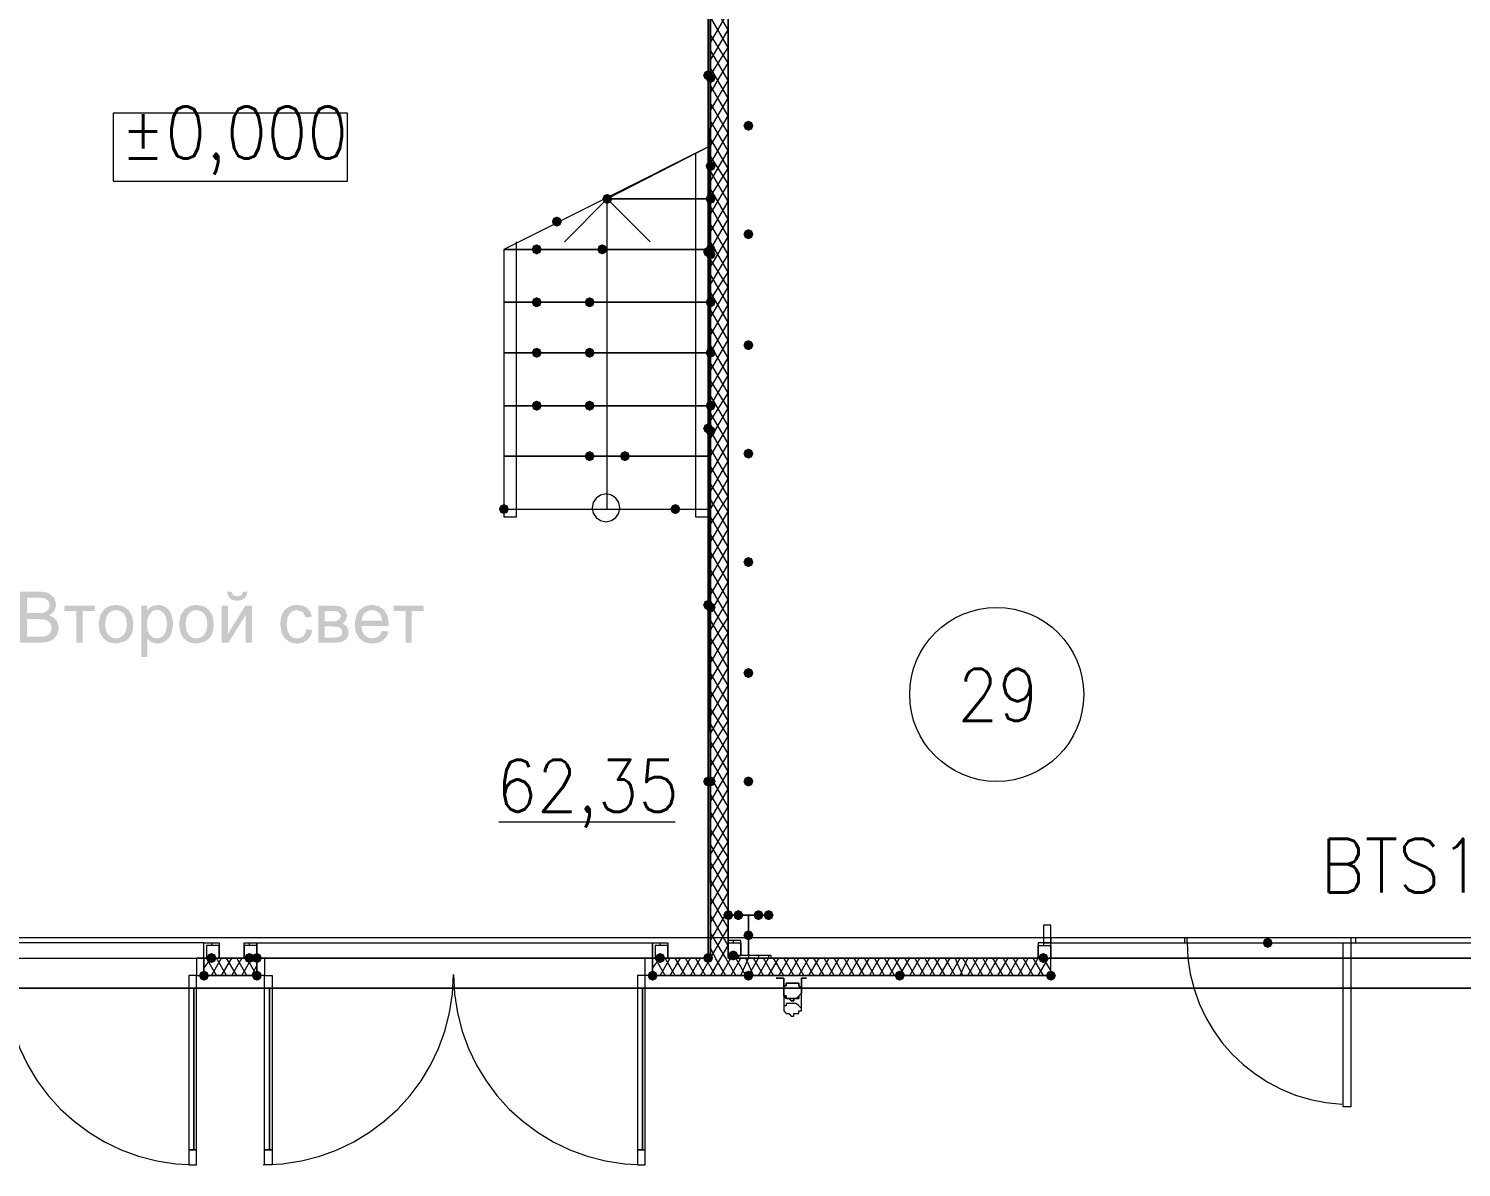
# Model space of a CAD drawing. Header units: millimetres. Extents: x 0 to 420, y 0 to 297.
# Drawn here: x 240.43 to 264.49, y 102.02 to 121.14 of the extents above; entities that cross this region are included whole.
import ezdxf

# ---------------------------------------------------------------- set-up
doc = ezdxf.new("R2010")
doc.units = ezdxf.units.MM
doc.styles.get("Standard").update_dxf_attribs({"font": 'STANDARD'})

msp = doc.modelspace()

# ---------------------------------------------------------------- hatches: boundary and pattern name
h = msp.add_hatch(color=7)
h.paths.add_polyline_path([(251.883333, 123.274667), (251.841, 123.274667), (251.883333, 105.537)], flags=0)
h.paths.add_polyline_path([(251.841, 123.274667), (251.883333, 105.537), (251.841, 105.537)], flags=0)
for color, points in [(254, [(251.925667, 120.353667), (251.900796, 120.293871), (251.841, 120.269), (251.781204, 120.293871), (251.756333, 120.353667), (251.781204, 120.413462), (251.841, 120.438333), (251.900796, 120.413463)]), (254, [(251.968, 120.311333), (251.943129, 120.251537), (251.883333, 120.226667), (251.823537, 120.251537), (251.798667, 120.311333), (251.823537, 120.371129), (251.883333, 120.396), (251.943129, 120.371129)]), (7, [(252.603, 119.507), (252.578129, 119.447204), (252.518333, 119.422333), (252.458537, 119.447204), (252.433667, 119.507), (252.458537, 119.566796), (252.518333, 119.591667), (252.578129, 119.566796)]), (254, [(251.968, 118.829667), (251.943129, 118.769871), (251.883333, 118.745), (251.823537, 118.769871), (251.798667, 118.829667), (251.823537, 118.889462), (251.883333, 118.914333), (251.943129, 118.889463)]), (254, [(250.232333, 118.279333), (250.207462, 118.219537), (250.147667, 118.194667), (250.087871, 118.219537), (250.063, 118.279333), (250.087871, 118.339129), (250.147667, 118.364), (250.207462, 118.339129)]), (254, [(250.232333, 118.279333), (250.207462, 118.219537), (250.147667, 118.194667), (250.087871, 118.219537), (250.063, 118.279333), (250.087871, 118.339129), (250.147667, 118.364), (250.207462, 118.339129)]), (254, [(251.968, 118.279333), (251.943129, 118.219537), (251.883333, 118.194667), (251.823537, 118.219537), (251.798667, 118.279333), (251.823537, 118.339129), (251.883333, 118.364), (251.943129, 118.339129)]), (254, [(249.385667, 117.898333), (249.360796, 117.838538), (249.301, 117.813667), (249.241204, 117.838538), (249.216333, 117.898333), (249.241204, 117.958129), (249.301, 117.983), (249.360796, 117.958129)]), (7, [(252.603, 117.686667), (252.578129, 117.626871), (252.518333, 117.602), (252.458537, 117.626871), (252.433667, 117.686667), (252.458537, 117.746462), (252.518333, 117.771333), (252.578129, 117.746463)]), (254, [(249.047, 117.432667), (249.022129, 117.372871), (248.962333, 117.348), (248.902537, 117.372871), (248.877667, 117.432667), (248.902537, 117.492462), (248.962333, 117.517333), (249.022129, 117.492463)]), (254, [(250.147667, 117.432667), (250.122796, 117.372871), (250.063, 117.348), (250.003204, 117.372871), (249.978333, 117.432667), (250.003204, 117.492462), (250.063, 117.517333), (250.122796, 117.492463)]), (254, [(251.925667, 117.390333), (251.900796, 117.330537), (251.841, 117.305667), (251.781204, 117.330537), (251.756333, 117.390333), (251.781204, 117.450129), (251.841, 117.475), (251.900796, 117.450129)]), (254, [(251.968, 117.432667), (251.943129, 117.372871), (251.883333, 117.348), (251.823537, 117.372871), (251.798667, 117.432667), (251.823537, 117.492462), (251.883333, 117.517333), (251.943129, 117.492463)]), (254, [(251.968, 117.348), (251.943129, 117.288204), (251.883333, 117.263333), (251.823537, 117.288204), (251.798667, 117.348), (251.823537, 117.407796), (251.883333, 117.432667), (251.943129, 117.407796)]), (254, [(249.047, 116.543667), (249.022129, 116.483871), (248.962333, 116.459), (248.902537, 116.483871), (248.877667, 116.543667), (248.902537, 116.603462), (248.962333, 116.628333), (249.022129, 116.603463)]), (254, [(249.936, 116.543667), (249.911129, 116.483871), (249.851333, 116.459), (249.791538, 116.483871), (249.766667, 116.543667), (249.791537, 116.603462), (249.851333, 116.628333), (249.911129, 116.603463)]), (254, [(251.968, 116.543667), (251.943129, 116.483871), (251.883333, 116.459), (251.823537, 116.483871), (251.798667, 116.543667), (251.823537, 116.603462), (251.883333, 116.628333), (251.943129, 116.603463)]), (254, [(251.968, 116.543667), (251.943129, 116.483871), (251.883333, 116.459), (251.823537, 116.483871), (251.798667, 116.543667), (251.823537, 116.603462), (251.883333, 116.628333), (251.943129, 116.603463)]), (254, [(249.047, 115.697), (249.022129, 115.637204), (248.962333, 115.612333), (248.902537, 115.637204), (248.877667, 115.697), (248.902537, 115.756796), (248.962333, 115.781667), (249.022129, 115.756796)]), (254, [(249.936, 115.697), (249.911129, 115.637204), (249.851333, 115.612333), (249.791538, 115.637204), (249.766667, 115.697), (249.791537, 115.756796), (249.851333, 115.781667), (249.911129, 115.756796)]), (254, [(251.968, 115.697), (251.943129, 115.637204), (251.883333, 115.612333), (251.823537, 115.637204), (251.798667, 115.697), (251.823537, 115.756796), (251.883333, 115.781667), (251.943129, 115.756796)]), (7, [(252.603, 115.824), (252.578129, 115.764204), (252.518333, 115.739333), (252.458537, 115.764204), (252.433667, 115.824), (252.458537, 115.883796), (252.518333, 115.908667), (252.578129, 115.883796)]), (254, [(249.047, 114.808), (249.022129, 114.748204), (248.962333, 114.723333), (248.902537, 114.748204), (248.877667, 114.808), (248.902537, 114.867796), (248.962333, 114.892667), (249.022129, 114.867796)]), (254, [(249.936, 114.808), (249.911129, 114.748204), (249.851333, 114.723333), (249.791538, 114.748204), (249.766667, 114.808), (249.791537, 114.867796), (249.851333, 114.892667), (249.911129, 114.867796)]), (254, [(251.968, 114.808), (251.943129, 114.748204), (251.883333, 114.723333), (251.823537, 114.748204), (251.798667, 114.808), (251.823537, 114.867796), (251.883333, 114.892667), (251.943129, 114.867796)]), (254, [(251.925667, 114.427), (251.900796, 114.367204), (251.841, 114.342333), (251.781204, 114.367204), (251.756333, 114.427), (251.781204, 114.486796), (251.841, 114.511667), (251.900796, 114.486796)]), (254, [(251.968, 114.384667), (251.943129, 114.324871), (251.883333, 114.3), (251.823537, 114.324871), (251.798667, 114.384667), (251.823537, 114.444462), (251.883333, 114.469333), (251.943129, 114.444463)]), (7, [(252.603, 114.003667), (252.578129, 113.943871), (252.518333, 113.919), (252.458537, 113.943871), (252.433667, 114.003667), (252.458537, 114.063462), (252.518333, 114.088333), (252.578129, 114.063463)]), (254, [(249.936, 113.961333), (249.911129, 113.901537), (249.851333, 113.876667), (249.791538, 113.901537), (249.766667, 113.961333), (249.791537, 114.021129), (249.851333, 114.046), (249.911129, 114.021129)]), (254, [(250.528667, 113.961333), (250.503796, 113.901537), (250.444, 113.876667), (250.384204, 113.901537), (250.359333, 113.961333), (250.384204, 114.021129), (250.444, 114.046), (250.503796, 114.021129)]), (254, [(248.496667, 113.072333), (248.471796, 113.012538), (248.412, 112.987667), (248.352204, 113.012538), (248.327333, 113.072333), (248.352204, 113.132129), (248.412, 113.157), (248.471796, 113.132129)]), (254, [(248.496667, 113.072333), (248.471796, 113.012538), (248.412, 112.987667), (248.352204, 113.012538), (248.327333, 113.072333), (248.352204, 113.132129), (248.412, 113.157), (248.471796, 113.132129)]), (254, [(251.375333, 113.072333), (251.350462, 113.012538), (251.290667, 112.987667), (251.230871, 113.012538), (251.206, 113.072333), (251.230871, 113.132129), (251.290667, 113.157), (251.350462, 113.132129)]), (7, [(252.603, 112.183333), (252.578129, 112.123538), (252.518333, 112.098667), (252.458537, 112.123538), (252.433667, 112.183333), (252.458537, 112.243129), (252.518333, 112.268), (252.578129, 112.243129)]), (7, [(241.031652, 111.450437), (241.537117, 111.450437), (241.537117, 111.363345), (241.337026, 111.363345), (241.337026, 110.828666), (241.232295, 110.828666), (241.232295, 111.363345), (241.031652, 111.363345)]), (7, [(245.094118, 111.056318), (245.197746, 111.043089), (245.167223, 110.947246), (245.110654, 110.874968), (245.032519, 110.829355), (244.938675, 110.814335), (244.823747, 110.835074), (244.733623, 110.897568), (244.675332, 110.999267), (244.655902, 111.137347), (244.66417, 111.231742), (244.688975, 111.313736), (244.731074, 111.379537), (244.790949, 111.426735), (244.861987, 111.45526), (244.939226, 111.464769), (245.031279, 111.451953), (245.105142, 111.413506), (245.158059, 111.351494), (245.187824, 111.267985), (245.085298, 111.252), (245.032933, 111.346257), (244.943636, 111.378228), (244.87122, 111.363827), (244.8141, 111.320901), (244.776893, 111.246832), (244.764491, 111.140103), (244.77648, 111.031789), (244.812447, 110.958202), (244.867568, 110.915552), (244.937573, 110.901427), (244.994555, 110.910935), (245.041201, 110.93946), (245.075101, 110.987554)]), (7, [(246.55898, 111.450437), (247.064445, 111.450437), (247.064445, 111.363345), (246.864354, 111.363345), (246.864354, 110.828666), (246.759623, 110.828666), (246.759623, 111.363345), (246.55898, 111.363345)]), (254, [(251.925667, 111.463667), (251.900796, 111.403871), (251.841, 111.379), (251.781204, 111.403871), (251.756333, 111.463667), (251.781204, 111.523462), (251.841, 111.548333), (251.900796, 111.523463)]), (254, [(251.968, 111.421333), (251.943129, 111.361538), (251.883333, 111.336667), (251.823537, 111.361538), (251.798667, 111.421333), (251.823537, 111.481129), (251.883333, 111.506), (251.943129, 111.481129)]), (7, [(252.603, 110.320667), (252.578129, 110.260871), (252.518333, 110.236), (252.458537, 110.260871), (252.433667, 110.320667), (252.458537, 110.380462), (252.518333, 110.405333), (252.578129, 110.380463)]), (254, [(251.925667, 108.500333), (251.900796, 108.440538), (251.841, 108.415667), (251.781204, 108.440538), (251.756333, 108.500333), (251.781204, 108.560129), (251.841, 108.585), (251.900796, 108.560129)]), (254, [(251.968, 108.500333), (251.943129, 108.440538), (251.883333, 108.415667), (251.823537, 108.440538), (251.798667, 108.500333), (251.823537, 108.560129), (251.883333, 108.585), (251.943129, 108.560129)]), (7, [(252.603, 108.500333), (252.578129, 108.440538), (252.518333, 108.415667), (252.458537, 108.440538), (252.433667, 108.500333), (252.458537, 108.560129), (252.518333, 108.585), (252.578129, 108.560129)]), (7, [(252.264333, 106.256667), (252.239463, 106.196871), (252.179667, 106.172), (252.119871, 106.196871), (252.095, 106.256667), (252.119871, 106.316462), (252.179667, 106.341333), (252.239462, 106.316463)]), (7, [(252.433667, 106.256667), (252.408796, 106.196871), (252.349, 106.172), (252.289204, 106.196871), (252.264333, 106.256667), (252.289204, 106.316462), (252.349, 106.341333), (252.408796, 106.316463)]), (7, [(252.772333, 106.256667), (252.747462, 106.196871), (252.687667, 106.172), (252.627871, 106.196871), (252.603, 106.256667), (252.627871, 106.316462), (252.687667, 106.341333), (252.747462, 106.316463)]), (7, [(252.941667, 106.256667), (252.916796, 106.196871), (252.857, 106.172), (252.797204, 106.196871), (252.772333, 106.256667), (252.797204, 106.316462), (252.857, 106.341333), (252.916796, 106.316463)]), (7, [(252.603, 105.918), (252.578129, 105.858204), (252.518333, 105.833333), (252.458537, 105.858204), (252.433667, 105.918), (252.458537, 105.977796), (252.518333, 106.002667), (252.578129, 105.977796)]), (7, [(261.323667, 105.791), (261.298796, 105.731204), (261.239, 105.706333), (261.179204, 105.731204), (261.154333, 105.791), (261.179204, 105.850796), (261.239, 105.875667), (261.298796, 105.850796)]), (7, [(261.323667, 105.791), (261.298796, 105.731204), (261.239, 105.706333), (261.179204, 105.731204), (261.154333, 105.791), (261.179204, 105.850796), (261.239, 105.875667), (261.298796, 105.850796)]), (7, [(252.349, 105.579333), (252.324129, 105.519537), (252.264333, 105.494667), (252.204538, 105.519537), (252.179667, 105.579333), (252.204537, 105.639129), (252.264333, 105.664), (252.324129, 105.639129)]), (7, [(243.586, 105.537), (243.561129, 105.477204), (243.501333, 105.452333), (243.441538, 105.477204), (243.416667, 105.537), (243.441537, 105.596796), (243.501333, 105.621667), (243.561129, 105.596796)]), (7, [(244.221, 105.537), (244.196129, 105.477204), (244.136333, 105.452333), (244.076538, 105.477204), (244.051667, 105.537), (244.076537, 105.596796), (244.136333, 105.621667), (244.196129, 105.596796)]), (7, [(244.348, 105.537), (244.323129, 105.477204), (244.263333, 105.452333), (244.203537, 105.477204), (244.178667, 105.537), (244.203537, 105.596796), (244.263333, 105.621667), (244.323129, 105.596796)]), (7, [(251.121333, 105.537), (251.096462, 105.477204), (251.036667, 105.452333), (250.976871, 105.477204), (250.952, 105.537), (250.976871, 105.596796), (251.036667, 105.621667), (251.096462, 105.596796)]), (254, [(251.925667, 105.537), (251.900796, 105.477204), (251.841, 105.452333), (251.781204, 105.477204), (251.756333, 105.537), (251.781204, 105.596796), (251.841, 105.621667), (251.900796, 105.596796)]), (7, [(257.556, 105.537), (257.531129, 105.477204), (257.471333, 105.452333), (257.411538, 105.477204), (257.386667, 105.537), (257.411537, 105.596796), (257.471333, 105.621667), (257.531129, 105.596796)]), (254, [(243.459, 105.240667), (243.434129, 105.180871), (243.374333, 105.156), (243.314538, 105.180871), (243.289667, 105.240667), (243.314537, 105.300462), (243.374333, 105.325333), (243.434129, 105.300463)]), (254, [(244.348, 105.240667), (244.323129, 105.180871), (244.263333, 105.156), (244.203537, 105.180871), (244.178667, 105.240667), (244.203537, 105.300462), (244.263333, 105.325333), (244.323129, 105.300463)]), (254, [(244.348, 105.240667), (244.323129, 105.180871), (244.263333, 105.156), (244.203537, 105.180871), (244.178667, 105.240667), (244.203537, 105.300462), (244.263333, 105.325333), (244.323129, 105.300463)]), (254, [(250.994333, 105.240667), (250.969462, 105.180871), (250.909667, 105.156), (250.849871, 105.180871), (250.825, 105.240667), (250.849871, 105.300462), (250.909667, 105.325333), (250.969462, 105.300463)]), (254, [(252.603, 105.240667), (252.578129, 105.180871), (252.518333, 105.156), (252.458537, 105.180871), (252.433667, 105.240667), (252.458537, 105.300462), (252.518333, 105.325333), (252.578129, 105.300463)]), (254, [(252.603, 105.240667), (252.578129, 105.180871), (252.518333, 105.156), (252.458537, 105.180871), (252.433667, 105.240667), (252.458537, 105.300462), (252.518333, 105.325333), (252.578129, 105.300463)]), (254, [(252.603, 105.240667), (252.578129, 105.180871), (252.518333, 105.156), (252.458537, 105.180871), (252.433667, 105.240667), (252.458537, 105.300462), (252.518333, 105.325333), (252.578129, 105.300463)]), (254, [(252.603, 105.240667), (252.578129, 105.180871), (252.518333, 105.156), (252.458537, 105.180871), (252.433667, 105.240667), (252.458537, 105.300462), (252.518333, 105.325333), (252.578129, 105.300463)]), (254, [(255.143, 105.240667), (255.118129, 105.180871), (255.058333, 105.156), (254.998538, 105.180871), (254.973667, 105.240667), (254.998537, 105.300462), (255.058333, 105.325333), (255.118129, 105.300463)]), (254, [(255.143, 105.240667), (255.118129, 105.180871), (255.058333, 105.156), (254.998538, 105.180871), (254.973667, 105.240667), (254.998537, 105.300462), (255.058333, 105.325333), (255.118129, 105.300463)]), (254, [(257.683, 105.240667), (257.658129, 105.180871), (257.598333, 105.156), (257.538537, 105.180871), (257.513667, 105.240667), (257.538537, 105.300462), (257.598333, 105.325333), (257.658129, 105.300463)])]:
    msp.add_hatch(color=color).paths.add_polyline_path(points, flags=0)
h = msp.add_hatch(color=7)
h.paths.add_polyline_path([(240.286977, 110.828666), (240.286977, 111.68746), (240.609438, 111.68746), (240.69777, 111.680845), (240.767086, 111.661001), (240.860241, 111.581075), (240.893865, 111.467525), (240.8641, 111.363896), (240.7737, 111.285624), (240.842671, 111.254342), (240.893865, 111.207351), (240.925147, 111.147544), (240.935758, 111.077816), (240.909851, 110.965368), (240.847012, 110.885441), (240.752754, 110.842998), (240.614399, 110.828666)], flags=0)
h.paths.add_polyline_path([(240.401079, 111.326414), (240.586287, 111.326414), (240.651124, 111.328894), (240.694877, 111.336335), (240.75992, 111.37933), (240.781969, 111.454296), (240.761574, 111.529261), (240.703145, 111.573909), (240.651468, 111.582867), (240.572507, 111.586036), (240.401079, 111.586036)], flags=0)
h.paths.add_polyline_path([(240.401079, 110.93009), (240.614399, 110.93009), (240.692121, 110.933948), (240.757164, 110.957651), (240.80071, 111.005055), (240.817798, 111.077816), (240.792993, 111.161049), (240.724642, 111.210658), (240.671381, 111.221338), (240.599516, 111.22499), (240.401079, 111.22499)], flags=0)
h = msp.add_hatch(color=7)
h.paths.add_polyline_path([(243.671087, 111.450437), (243.77692, 111.450437), (243.77692, 110.976392), (244.069064, 111.450437), (244.182615, 111.450437), (244.182615, 110.828666), (244.077332, 110.828666), (244.077332, 111.299955), (243.785188, 110.828666), (243.671087, 110.828666)], flags=0)
h.paths.add_polyline_path([(244.034338, 111.686357), (244.106547, 111.686357), (244.088426, 111.621383), (244.052528, 111.573358), (244.000438, 111.543868), (243.933465, 111.534222), (243.86601, 111.543868), (243.813852, 111.573358), (243.778023, 111.620969), (243.760384, 111.686357), (243.832593, 111.686357), (243.864563, 111.626275), (243.930158, 111.606982), (244.001816, 111.625724)], flags=0)
h = msp.add_hatch(color=7)
h.paths.add_polyline_path([(241.605669, 111.139552), (241.629715, 111.290033), (241.702131, 111.395867), (241.790601, 111.447474), (241.897261, 111.464769), (242.013775, 111.443685), (242.106723, 111.380433), (242.16777, 111.280318), (242.188303, 111.148371), (242.179277, 111.040815), (242.152474, 110.959304), (242.10817, 110.898188), (242.047743, 110.852368), (241.897261, 110.814335), (241.779095, 110.835143), (241.686146, 110.898119), (241.62565, 111.000232)], flags=0)
h.paths.add_polyline_path([(241.714258, 111.139552), (241.727143, 111.03489), (241.766072, 110.960407), (241.824846, 110.916034), (241.897261, 110.901427), (241.969195, 110.916309), (242.027899, 110.960958), (242.067105, 111.036474), (242.080265, 111.14341), (242.067105, 111.244627), (242.027899, 111.318145), (241.968782, 111.362794), (241.897261, 111.377677), (241.824846, 111.362794), (241.766072, 111.318145), (241.727143, 111.243731)], flags=0)
h = msp.add_hatch(color=7)
h.paths.add_polyline_path([(242.320232, 110.590541), (242.320232, 111.450437), (242.416695, 111.450437), (242.416695, 111.36996), (242.492763, 111.441066), (242.596942, 111.464769), (242.671494, 111.454433), (242.736951, 111.423428), (242.790419, 111.373818), (242.829004, 111.307672), (242.860423, 111.144513), (242.826248, 110.972533), (242.784011, 110.904734), (242.726478, 110.855125), (242.659505, 110.824601), (242.589225, 110.814335), (242.494967, 110.836383), (242.426065, 110.893158), (242.426065, 110.590541)], flags=0)
h.paths.add_polyline_path([(242.416144, 111.136244), (242.428201, 111.031582), (242.464651, 110.958753), (242.517981, 110.91562), (242.582059, 110.901427), (242.647378, 110.916034), (242.702776, 110.960407), (242.740258, 111.036199), (242.752936, 111.145064), (242.740603, 111.248486), (242.703878, 111.322555), (242.649997, 111.367204), (242.58702, 111.382086), (242.523355, 111.366377), (242.467958, 111.319248), (242.429028, 111.242009)], flags=0)
h = msp.add_hatch(color=7)
h.paths.add_polyline_path([(242.956523, 111.139552), (242.98057, 111.290033), (243.052986, 111.395867), (243.141456, 111.447474), (243.248116, 111.464769), (243.364629, 111.443685), (243.457578, 111.380433), (243.518625, 111.280318), (243.539158, 111.148371), (243.530132, 111.040815), (243.503329, 110.959304), (243.459025, 110.898188), (243.398598, 110.852368), (243.248116, 110.814335), (243.129949, 110.835143), (243.037001, 110.898119), (242.976505, 111.000232)], flags=0)
h.paths.add_polyline_path([(243.065113, 111.139552), (243.077997, 111.03489), (243.116927, 110.960407), (243.1757, 110.916034), (243.248116, 110.901427), (243.32005, 110.916309), (243.378754, 110.960958), (243.417959, 111.036474), (243.43112, 111.14341), (243.417959, 111.244627), (243.378754, 111.318145), (243.319636, 111.362794), (243.248116, 111.377677), (243.1757, 111.362794), (243.116927, 111.318145), (243.077997, 111.243731)], flags=0)
h = msp.add_hatch(color=7)
h.paths.add_polyline_path([(245.296373, 111.450437), (245.538908, 111.450437), (245.616974, 111.446716), (245.672302, 111.435554), (245.747267, 111.380984), (245.778687, 111.285624), (245.759945, 111.207902), (245.704824, 111.152781), (245.777584, 111.097659), (245.806799, 111.00285), (245.787713, 110.925405), (245.743409, 110.87111), (245.672715, 110.839139), (245.576391, 110.828666), (245.296373, 110.828666)], flags=0)
h.paths.add_polyline_path([(245.401655, 111.18861), (245.514103, 111.18861), (245.570672, 111.190332), (245.606156, 111.195776), (245.651356, 111.224439), (245.671751, 111.275702), (245.662794, 111.317112), (245.636473, 111.344053), (245.589344, 111.358453), (245.517411, 111.363345), (245.401655, 111.363345)], flags=0)
h.paths.add_polyline_path([(245.401655, 110.915207), (245.540562, 110.915207), (245.615802, 110.920306), (245.662931, 110.936153), (245.688425, 110.964334), (245.698209, 111.007811), (245.678917, 111.062933), (245.628756, 111.095454), (245.528986, 111.102069), (245.401655, 111.102069)], flags=0)
h = msp.add_hatch(color=7)
h.paths.add_polyline_path([(246.366418, 111.028757), (246.475558, 111.015528), (246.438351, 110.930641), (246.379647, 110.867251), (246.300341, 110.827564), (246.201604, 110.814335), (246.079303, 110.835143), (245.985528, 110.898119), (245.925514, 110.999405), (245.905602, 111.134591), (245.925583, 111.273497), (245.986079, 111.377677), (246.079097, 111.442927), (246.196092, 111.464769), (246.308953, 111.443409), (246.399491, 111.379882), (246.459022, 111.277424), (246.478866, 111.140654), (246.478314, 111.112542), (246.014191, 111.112542), (246.031554, 111.022005), (246.072069, 110.955446), (246.130704, 110.914794), (246.202155, 110.901427), (246.301374, 110.931743), (246.337823, 110.970949)], flags=0)
h.paths.add_polyline_path([(246.020254, 111.199634), (246.36752, 111.199634), (246.353877, 111.267847), (246.327833, 111.317043), (246.269542, 111.362932), (246.197195, 111.378228), (246.130222, 111.365894), (246.074825, 111.32917), (246.036377, 111.272463)], flags=0)
h = msp.add_hatch(color=7)
h.paths.add_polyline_path([(243.374333, 105.240667), (244.263333, 105.240667)], flags=0)
h.paths.add_polyline_path([(244.263333, 105.240667), (243.374333, 105.240667)], flags=0)
h = msp.add_hatch(color=7)
h.paths.add_polyline_path([(250.909667, 105.240667), (252.518333, 105.240667)], flags=0)
h.paths.add_polyline_path([(252.518333, 105.240667), (250.909667, 105.240667)], flags=0)
h = msp.add_hatch(color=7)
h.paths.add_polyline_path([(252.518333, 105.240667), (257.598333, 105.240667)], flags=0)
h.paths.add_polyline_path([(257.598333, 105.240667), (252.518333, 105.240667)], flags=0)

# ---------------------------------------------------------------- linework, layer by layer
at = {"color": 7, "lineweight": 0}
for points in [[(100.922667, 105.029), (386.715, 105.029), (386.715, 222.715667), (100.922667, 222.715667)], [(269.790333, 105.537), (269.790333, 140.038667), (269.536333, 140.038667), (256.370667, 140.038667), (252.179667, 140.038667), (252.179667, 105.537)], [(251.883333, 123.274667), (251.841, 123.274667), (251.883333, 105.537)], [(251.841, 123.274667), (251.883333, 105.537), (251.841, 105.537)], [(251.883333, 105.537), (251.883333, 123.274667), (251.841, 123.274667), (251.841, 105.537)], [(251.883333, 105.537), (251.883333, 123.274667), (251.841, 123.274667), (251.841, 105.537)], [(241.850333, 118.575667), (245.787333, 118.575667), (245.787333, 119.718667), (241.850333, 119.718667)], [(251.883333, 119.168333), (250.147667, 118.279333), (251.883333, 118.279333)], [(251.883333, 117.432667), (248.412, 117.432667), (248.412, 116.543667), (251.883333, 116.543667)], [(251.883333, 116.543667), (248.412, 116.543667), (248.412, 115.697), (251.883333, 115.697)], [(251.883333, 115.697), (248.412, 115.697), (248.412, 114.808), (251.883333, 114.808)], [(251.883333, 114.808), (248.412, 114.808), (248.412, 113.961333), (251.883333, 113.961333)], [(251.883333, 113.961333), (248.412, 113.961333), (248.412, 113.072333), (251.883333, 113.072333)], [(252.899333, 106.256667), (252.179667, 106.256667), (252.518333, 106.256667), (252.518333, 105.579333), (252.179667, 105.579333), (252.179667, 105.537), (252.899333, 105.537), (252.899333, 105.579333), (252.518333, 105.579333), (252.518333, 106.256667)], [(257.471333, 106.087333), (257.471333, 105.791), (257.598333, 105.791), (257.598333, 106.087333)], [(257.598333, 105.791), (264.837333, 105.791), (264.837333, 105.875667), (257.598333, 105.875667)], [(259.842, 105.791), (259.884333, 105.791), (259.884333, 105.875667), (259.842, 105.875667)], [(262.636, 105.791), (262.720667, 105.791), (262.720667, 105.875667), (262.636, 105.875667)], [(243.374333, 105.791), (243.628333, 105.791), (243.628333, 105.537), (243.374333, 105.537)], [(243.416667, 105.748667), (243.416667, 105.537), (243.628333, 105.537), (243.628333, 105.748667)], [(244.051667, 105.791), (244.263333, 105.791), (244.263333, 105.537), (244.051667, 105.537)], [(244.051667, 105.748667), (244.051667, 105.537), (244.263333, 105.537), (244.263333, 105.748667)], [(250.909667, 105.791), (251.163667, 105.791), (251.163667, 105.537), (250.909667, 105.537)], [(250.952, 105.748667), (250.952, 105.537), (251.163667, 105.537), (251.163667, 105.748667)], [(252.391333, 105.833333), (252.179667, 105.833333), (252.179667, 105.579333), (252.391333, 105.579333)], [(252.391333, 105.791), (252.391333, 105.579333), (252.179667, 105.579333), (252.179667, 105.791)], [(257.598333, 105.791), (257.386667, 105.791), (257.386667, 105.537), (257.598333, 105.537)], [(257.598333, 105.748667), (257.598333, 105.537), (257.386667, 105.537), (257.386667, 105.748667)], [(262.636, 103.039333), (262.509, 103.039333), (262.509, 105.791), (262.636, 105.791)], [(243.247333, 105.537), (243.247333, 105.240667), (243.374333, 105.240667), (243.374333, 105.537)], [(243.374333, 105.537), (243.374333, 105.240667)], [(244.390333, 105.537), (244.390333, 105.240667), (244.263333, 105.240667), (244.263333, 105.537)], [(244.263333, 105.537), (244.263333, 105.240667)], [(250.909667, 105.537), (250.909667, 105.240667), (250.782667, 105.240667), (250.782667, 105.537)], [(250.909667, 105.537), (250.909667, 105.240667)], [(243.120333, 105.240667), (243.120333, 105.029), (243.247333, 105.029), (243.247333, 105.240667)], [(243.374333, 105.240667), (244.263333, 105.240667)], [(244.263333, 105.240667), (243.374333, 105.240667)], [(243.374333, 105.240667), (244.263333, 105.240667)], [(243.374333, 105.240667), (244.263333, 105.240667)], [(244.517333, 105.240667), (244.517333, 105.029), (244.390333, 105.029), (244.390333, 105.240667)], [(250.655667, 105.240667), (250.655667, 105.029), (250.782667, 105.029), (250.782667, 105.240667)], [(250.909667, 105.240667), (252.518333, 105.240667)], [(252.518333, 105.240667), (250.909667, 105.240667)], [(250.909667, 105.240667), (252.518333, 105.240667)], [(250.909667, 105.240667), (252.518333, 105.240667)], [(252.518333, 105.240667), (257.598333, 105.240667)], [(257.598333, 105.240667), (252.518333, 105.240667)], [(257.598333, 105.240667), (252.518333, 105.240667)], [(257.598333, 105.240667), (252.518333, 105.240667)], [(252.984, 105.198333), (253.111, 105.198333), (253.111, 104.986667), (253.111, 104.944333), (253.111, 104.902), (253.153333, 104.859667), (253.195667, 104.859667), (253.238, 104.817333), (253.280333, 104.817333), (253.280333, 104.859667), (253.322667, 104.859667), (253.365, 104.859667), (253.365, 104.902), (253.407333, 104.944333), (253.407333, 104.986667), (253.407333, 105.198333), (253.492, 105.198333), (253.407333, 105.198333), (253.407333, 104.986667), (253.407333, 104.944333), (253.365, 104.902), (253.322667, 104.859667), (253.280333, 104.859667), (253.238, 104.859667), (253.195667, 104.859667), (253.153333, 104.859667), (253.153333, 104.902), (253.111, 104.902), (253.111, 104.944333), (253.111, 104.986667), (253.111, 105.198333), (252.984, 105.198333), (253.111, 105.198333), (253.111, 104.986667), (253.111, 104.944333), (253.111, 104.902), (253.153333, 104.859667), (253.195667, 104.859667), (253.238, 104.817333), (253.280333, 104.817333), (253.280333, 104.859667), (253.322667, 104.859667), (253.365, 104.859667), (253.365, 104.902), (253.407333, 104.944333), (253.407333, 104.986667), (253.407333, 105.198333), (253.492, 105.198333), (253.407333, 105.198333), (253.407333, 104.986667), (253.407333, 104.944333), (253.365, 104.902), (253.322667, 104.859667), (253.280333, 104.859667), (253.238, 104.859667), (253.195667, 104.859667), (253.153333, 104.859667), (253.153333, 104.902), (253.111, 104.902), (253.111, 104.944333), (253.111, 104.986667), (253.111, 105.198333), (252.984, 105.198333), (253.111, 105.198333), (253.111, 104.986667), (253.111, 104.944333), (253.111, 104.902), (253.153333, 104.902), (253.153333, 104.859667), (253.195667, 104.859667), (253.238, 104.859667), (253.280333, 104.859667), (253.322667, 104.859667), (253.365, 104.902), (253.407333, 104.944333), (253.407333, 104.986667), (253.407333, 105.198333), (253.492, 105.198333), (253.407333, 105.198333), (253.407333, 104.986667), (253.407333, 104.944333), (253.365, 104.902), (253.365, 104.859667), (253.322667, 104.859667), (253.280333, 104.859667), (253.280333, 104.817333), (253.238, 104.817333), (253.195667, 104.859667), (253.153333, 104.859667), (253.111, 104.902), (253.111, 104.944333), (253.111, 104.986667), (253.111, 105.198333)], [(113.03, 96.435333), (374.65, 96.435333), (374.65, 105.029), (113.03, 105.029)], [(243.205, 102.319667), (243.205, 105.029), (243.120333, 105.029), (243.120333, 102.319667)], [(243.247333, 102.319667), (243.247333, 105.029), (243.205, 105.029), (243.205, 102.319667)], [(244.390333, 102.319667), (244.390333, 105.029), (244.475, 105.029), (244.475, 102.319667)], [(244.475, 102.319667), (244.475, 105.029), (244.517333, 105.029), (244.517333, 102.319667)], [(250.740333, 102.319667), (250.740333, 105.029), (250.655667, 105.029), (250.655667, 102.319667)], [(250.782667, 102.319667), (250.782667, 105.029), (250.740333, 105.029), (250.740333, 102.319667)], [(253.111, 104.986667), (253.111, 105.029), (253.111, 105.071333), (253.153333, 105.071333), (253.153333, 105.113667), (253.195667, 105.113667), (253.238, 105.113667), (253.280333, 105.113667), (253.322667, 105.113667), (253.365, 105.113667), (253.365, 105.071333), (253.407333, 105.029), (253.407333, 104.986667), (253.407333, 104.944333), (253.365, 104.902), (253.322667, 104.859667), (253.280333, 104.859667), (253.238, 104.859667), (253.195667, 104.859667), (253.153333, 104.859667), (253.153333, 104.902), (253.111, 104.902), (253.111, 104.944333), (253.111, 104.986667), (253.111, 104.944333), (253.111, 104.902), (253.153333, 104.902), (253.153333, 104.859667), (253.195667, 104.859667), (253.238, 104.859667), (253.280333, 104.859667), (253.322667, 104.859667), (253.365, 104.902), (253.407333, 104.944333), (253.407333, 104.986667), (253.407333, 105.029), (253.365, 105.071333), (253.365, 105.113667), (253.322667, 105.113667), (253.280333, 105.113667), (253.238, 105.113667), (253.195667, 105.113667), (253.153333, 105.113667), (253.153333, 105.071333), (253.111, 105.071333), (253.111, 105.029)], [(253.407333, 104.986667), (253.407333, 105.029), (253.365, 105.071333), (253.365, 105.113667), (253.322667, 105.113667), (253.280333, 105.113667), (253.238, 105.113667), (253.195667, 105.113667), (253.153333, 105.113667), (253.153333, 105.071333), (253.111, 105.071333), (253.111, 105.029), (253.111, 104.986667), (253.111, 104.944333), (253.111, 104.902), (253.153333, 104.902), (253.153333, 104.859667), (253.195667, 104.859667), (253.238, 104.859667), (253.280333, 104.859667), (253.322667, 104.859667), (253.365, 104.902), (253.407333, 104.944333)], [(253.111, 104.690333), (253.111, 104.648), (253.153333, 104.605667), (253.195667, 104.605667), (253.238, 104.563333), (253.280333, 104.563333), (253.280333, 104.605667), (253.322667, 104.605667), (253.365, 104.605667), (253.365, 104.648), (253.407333, 104.648), (253.407333, 104.690333), (253.365, 104.732667), (253.322667, 104.775), (253.280333, 104.775), (253.238, 104.775), (253.195667, 104.775), (253.153333, 104.775), (253.153333, 104.732667), (253.111, 104.732667)], [(243.247333, 102.065667), (243.247333, 102.319667), (243.120333, 102.319667), (243.120333, 102.065667)], [(244.390333, 102.065667), (244.390333, 102.319667), (244.517333, 102.319667), (244.517333, 102.065667)], [(250.782667, 102.065667), (250.782667, 102.319667), (250.655667, 102.319667), (250.655667, 102.065667)]]:
    msp.add_lwpolyline(points, close=True, dxfattribs=at)
at = {"color": 6, "lineweight": 0}
msp.add_lwpolyline([(134.704667, 221.869), (354.795667, 221.869), (367.411, 221.869), (367.411, 215.392), (376.851333, 215.392), (379.645333, 215.392), (379.645333, 191.135), (373.168333, 191.135), (373.168333, 163.872333), (372.999, 163.872333), (373.168333, 163.872333), (373.168333, 127.973667), (379.941667, 127.973667), (379.941667, 112.352667), (375.369667, 112.352667), (368.257667, 112.352667), (368.257667, 105.875667), (266.530667, 105.875667), (120.734667, 105.875667)], dxfattribs=at)
at = {"color": 8, "lineweight": 0}
msp.add_lwpolyline([(235.796667, 105.537), (251.883333, 105.537), (251.883333, 140.038667), (239.268, 140.038667), (239.268, 131.106333), (235.796667, 131.106333)], close=True, dxfattribs=at)
at = {"color": 7, "lineweight": 0}
for points in [[(251.883333, 140.038667), (251.883333, 105.537)], [(252.179667, 105.537), (252.179667, 140.038667)], [(251.883333, 123.274667), (251.883333, 105.537), (251.841, 123.274667), (251.841, 105.537)], [(252.179667, 121.115667), (251.883333, 121.623667)], [(251.883333, 120.904), (252.179667, 121.412)], [(252.179667, 120.819333), (251.883333, 121.327333)], [(251.883333, 120.607667), (252.179667, 121.115667)], [(252.179667, 120.565333), (251.883333, 121.031)], [(251.883333, 120.353667), (252.179667, 120.819333)], [(252.179667, 120.269), (251.883333, 120.777)], [(251.883333, 120.057333), (252.179667, 120.565333)], [(252.179667, 119.972667), (251.883333, 120.480667)], [(251.883333, 119.761), (252.179667, 120.269)], [(252.179667, 119.676333), (251.883333, 120.184333)], [(251.883333, 119.464667), (252.179667, 119.972667)], [(252.179667, 119.38), (251.883333, 119.888)], [(251.883333, 119.168333), (252.179667, 119.676333)], [(252.179667, 119.083667), (251.883333, 119.591667)], [(251.883333, 118.872), (252.179667, 119.38)], [(251.883333, 118.279333), (251.883333, 119.168333), (248.412, 117.432667)], [(252.179667, 118.787333), (251.883333, 119.295333)], [(251.883333, 112.945333), (251.883333, 113.072333), (251.883333, 119.168333)], [(251.629333, 119.041333), (251.629333, 113.072333), (251.629333, 112.945333), (251.883333, 112.945333)], [(251.883333, 118.575667), (252.179667, 119.083667)], [(252.179667, 118.533333), (251.883333, 118.999)], [(251.883333, 118.321667), (252.179667, 118.787333)], [(252.179667, 118.237), (251.883333, 118.745)], [(251.883333, 118.025333), (252.179667, 118.533333)], [(252.179667, 117.940667), (251.883333, 118.448667)], [(248.412, 117.432667), (251.883333, 117.432667), (251.883333, 118.279333), (250.147667, 118.279333)], [(250.147667, 113.072333), (250.147667, 113.961333), (250.147667, 118.279333), (249.428, 117.559667)], [(251.883333, 118.279333), (250.147667, 118.279333)], [(250.147667, 118.279333), (250.867333, 117.559667)], [(251.883333, 117.432667), (251.883333, 118.279333)], [(251.883333, 117.729), (252.179667, 118.237)], [(252.179667, 117.644333), (251.883333, 118.152333)], [(251.883333, 117.432667), (252.179667, 117.940667)], [(252.179667, 117.348), (251.883333, 117.856)], [(248.412, 117.432667), (248.412, 113.072333), (248.412, 112.945333), (248.623667, 112.945333)], [(248.623667, 112.945333), (248.623667, 113.072333), (248.623667, 117.559667)], [(251.883333, 117.136333), (252.179667, 117.644333)], [(252.179667, 117.051667), (251.883333, 117.559667)], [(251.883333, 116.543667), (251.883333, 117.432667)], [(251.883333, 116.84), (252.179667, 117.348)], [(252.179667, 116.797667), (251.883333, 117.263333)], [(251.883333, 116.586), (252.179667, 117.051667)], [(252.179667, 116.501333), (251.883333, 117.009333)], [(251.883333, 116.289667), (252.179667, 116.797667)], [(252.179667, 116.205), (251.883333, 116.713)], [(251.883333, 115.697), (251.883333, 116.543667)], [(251.883333, 115.993333), (252.179667, 116.501333)], [(252.179667, 115.908667), (251.883333, 116.416667)], [(251.883333, 115.697), (252.179667, 116.205)], [(252.179667, 115.612333), (251.883333, 116.120333)], [(251.883333, 115.400667), (252.179667, 115.908667)], [(252.179667, 115.316), (251.883333, 115.824)], [(251.883333, 114.808), (251.883333, 115.697)], [(251.883333, 115.104333), (252.179667, 115.612333)], [(252.179667, 115.019667), (251.883333, 115.527667)], [(251.883333, 114.808), (252.179667, 115.316)], [(252.179667, 114.765667), (251.883333, 115.231333)], [(251.883333, 114.554), (252.179667, 115.019667)], [(252.179667, 114.469333), (251.883333, 114.977333)], [(251.883333, 113.961333), (251.883333, 114.808)], [(251.883333, 114.257667), (252.179667, 114.765667)], [(252.179667, 114.173), (251.883333, 114.681)], [(251.883333, 113.961333), (252.179667, 114.469333)], [(252.179667, 113.876667), (251.883333, 114.384667)], [(251.883333, 113.665), (252.179667, 114.173)], [(252.179667, 113.580333), (251.883333, 114.088333)], [(248.412, 113.961333), (248.412, 113.072333)], [(251.883333, 113.368667), (252.179667, 113.876667)], [(252.179667, 113.284), (251.883333, 113.792)], [(251.883333, 113.072333), (252.179667, 113.580333)], [(252.179667, 113.03), (251.883333, 113.495667)], [(250.359333, 113.093458), (250.341063, 113.184095), (250.291182, 113.258108), (250.217179, 113.308014), (250.126542, 113.326333), (250.035905, 113.308063), (249.961892, 113.258182), (249.911986, 113.184179), (249.893667, 113.093542)], [(249.893667, 113.093542), (249.911937, 113.002905), (249.961818, 112.928892), (250.035821, 112.878986), (250.126458, 112.860667), (250.217095, 112.878937), (250.291108, 112.928818), (250.341014, 113.002821), (250.359333, 113.093458)], [(251.883333, 112.818333), (252.179667, 113.284)], [(252.179667, 112.733667), (251.883333, 113.241667)], [(251.883333, 112.522), (252.179667, 113.03)], [(252.179667, 112.437333), (251.883333, 112.945333)], [(251.883333, 112.225667), (252.179667, 112.733667)], [(252.179667, 112.141), (251.883333, 112.649)], [(251.883333, 111.929333), (252.179667, 112.437333)], [(252.179667, 111.844667), (251.883333, 112.352667)], [(251.883333, 111.633), (252.179667, 112.141)], [(252.179667, 111.548333), (251.883333, 112.056333)], [(251.883333, 111.336667), (252.179667, 111.844667)], [(252.179667, 111.252), (251.883333, 111.76)], [(251.883333, 111.040333), (252.179667, 111.548333)], [(252.179667, 110.998), (251.883333, 111.463667)], [(251.883333, 110.786333), (252.179667, 111.252)], [(252.179667, 110.701667), (251.883333, 111.209667)], [(251.883333, 110.49), (252.179667, 110.998)], [(252.179667, 110.405333), (251.883333, 110.913333)], [(251.883333, 110.193667), (252.179667, 110.701667)], [(252.179667, 110.109), (251.883333, 110.617)], [(251.883333, 109.897333), (252.179667, 110.405333)], [(252.179667, 109.812667), (251.883333, 110.320667)], [(251.883333, 109.601), (252.179667, 110.109)], [(252.179667, 109.516333), (251.883333, 110.024333)], [(251.883333, 109.304667), (252.179667, 109.812667)], [(252.179667, 109.262333), (251.883333, 109.728)], [(251.883333, 109.050667), (252.179667, 109.516333)], [(252.179667, 108.966), (251.883333, 109.474)], [(251.883333, 108.754333), (252.179667, 109.262333)], [(252.179667, 108.669667), (251.883333, 109.177667)], [(251.883333, 108.458), (252.179667, 108.966)], [(252.179667, 108.373333), (251.883333, 108.881333)], [(251.883333, 108.161667), (252.179667, 108.669667)], [(252.179667, 108.077), (251.883333, 108.585)], [(251.883333, 107.865333), (252.179667, 108.373333)], [(252.179667, 107.780667), (251.883333, 108.288667)], [(251.883333, 107.569), (252.179667, 108.077)], [(248.327333, 107.823), (251.290667, 107.823)], [(252.179667, 107.484333), (251.883333, 107.992333)], [(251.883333, 107.272667), (252.179667, 107.780667)], [(252.179667, 107.230333), (251.883333, 107.696)], [(251.883333, 107.018667), (252.179667, 107.484333)], [(252.179667, 106.934), (251.883333, 107.442)], [(251.883333, 106.722333), (252.179667, 107.230333)], [(252.179667, 106.637667), (251.883333, 107.145667)], [(251.883333, 106.426), (252.179667, 106.934)], [(252.179667, 106.341333), (251.883333, 106.849333)], [(251.883333, 106.129667), (252.179667, 106.637667)], [(252.179667, 106.045), (251.883333, 106.553)], [(251.883333, 105.833333), (252.179667, 106.341333)], [(252.179667, 105.748667), (251.883333, 106.256667)], [(252.518333, 106.256667), (252.518333, 105.537)], [(251.883333, 105.537), (252.179667, 106.045)], [(252.137333, 105.537), (251.883333, 105.960333)], [(243.374333, 105.664), (243.374333, 105.791), (240.072333, 105.791)], [(240.072333, 105.537), (243.374333, 105.537), (243.374333, 105.664)], [(243.501333, 105.791), (243.501333, 105.748667)], [(244.136333, 105.791), (244.136333, 105.748667)], [(244.263333, 105.664), (244.263333, 105.791), (247.607667, 105.791)], [(247.607667, 105.537), (244.263333, 105.537), (244.263333, 105.664)], [(247.607667, 105.791), (250.909667, 105.791), (250.909667, 105.664)], [(250.909667, 105.664), (250.909667, 105.537), (247.607667, 105.537)], [(251.036667, 105.791), (251.036667, 105.748667)], [(251.968, 105.537), (251.883333, 105.706333)], [(252.052667, 105.537), (252.179667, 105.748667)], [(252.264333, 105.833333), (252.264333, 105.791)], [(257.471333, 105.791), (257.471333, 105.748667)], [(257.598333, 105.664), (257.598333, 105.791), (261.239, 105.791)], [(261.239, 105.537), (257.598333, 105.537), (257.598333, 105.664)], [(259.884354, 105.801956), (259.898511, 105.532562), (259.938139, 105.270517), (260.002021, 105.017091), (260.088942, 104.773554), (260.197685, 104.541176), (260.327034, 104.321227), (260.475774, 104.114976), (260.642687, 103.923695), (260.826559, 103.748652), (261.026173, 103.591117), (261.240312, 103.452361), (261.467761, 103.333653), (261.707303, 103.236264), (261.957723, 103.161463), (262.217804, 103.110521), (262.48633, 103.084706)], [(261.239, 105.791), (264.837333, 105.791), (264.837333, 105.664)], [(264.837333, 105.664), (264.837333, 105.537), (261.239, 105.537)], [(243.374333, 105.367667), (243.501333, 105.537)], [(243.374333, 105.240667), (243.374333, 105.537)], [(244.263333, 105.537), (243.374333, 105.537)], [(243.586, 105.240667), (243.416667, 105.537)], [(243.501333, 105.240667), (243.670667, 105.537)], [(243.755333, 105.240667), (243.586, 105.537)], [(243.670667, 105.240667), (243.84, 105.537)], [(243.924667, 105.240667), (243.755333, 105.537)], [(243.84, 105.240667), (244.009333, 105.537)], [(244.094, 105.240667), (243.924667, 105.537)], [(244.009333, 105.240667), (244.178667, 105.537)], [(244.263333, 105.240667), (244.094, 105.537)], [(244.178667, 105.240667), (244.263333, 105.41)], [(244.263333, 105.240667), (244.263333, 105.537)], [(250.909667, 105.367667), (251.036667, 105.537)], [(250.909667, 105.240667), (250.909667, 105.537)], [(251.883333, 105.537), (250.909667, 105.537)], [(251.121333, 105.240667), (250.952, 105.537)], [(251.036667, 105.240667), (251.206, 105.537)], [(251.290667, 105.240667), (251.121333, 105.537)], [(251.206, 105.240667), (251.375333, 105.537)], [(251.46, 105.240667), (251.290667, 105.537)], [(251.375333, 105.240667), (251.544667, 105.537)], [(251.629333, 105.240667), (251.46, 105.537)], [(251.544667, 105.240667), (251.714, 105.537)], [(251.798667, 105.240667), (251.629333, 105.537)], [(251.714, 105.240667), (251.883333, 105.537)], [(251.968, 105.240667), (251.798667, 105.537)], [(251.883333, 105.240667), (252.052667, 105.537)], [(252.137333, 105.240667), (251.968, 105.537)], [(252.052667, 105.240667), (252.222, 105.537)], [(252.306667, 105.240667), (252.137333, 105.537)], [(252.179667, 105.579333), (252.179667, 105.537)], [(257.471333, 105.537), (252.179667, 105.537)], [(252.222, 105.240667), (252.391333, 105.537)], [(252.476, 105.240667), (252.306667, 105.537)], [(252.349, 105.579333), (252.349, 105.537)], [(252.391333, 105.240667), (252.518333, 105.537)], [(252.603, 105.240667), (252.476, 105.537)], [(252.518333, 105.240667), (252.687667, 105.537)], [(252.772333, 105.240667), (252.603, 105.537)], [(252.687667, 105.579333), (252.687667, 105.537)], [(252.687667, 105.240667), (252.857, 105.537)], [(252.941667, 105.240667), (252.772333, 105.537)], [(252.857, 105.579333), (252.857, 105.537)], [(252.857, 105.240667), (253.026333, 105.537)], [(253.111, 105.240667), (252.941667, 105.537)], [(253.026333, 105.240667), (253.195667, 105.537)], [(253.280333, 105.240667), (253.111, 105.537)], [(253.195667, 105.240667), (253.365, 105.537)], [(253.449667, 105.240667), (253.280333, 105.537)], [(253.365, 105.240667), (253.534333, 105.537)], [(253.619, 105.240667), (253.449667, 105.537)], [(253.534333, 105.240667), (253.703667, 105.537)], [(253.788333, 105.240667), (253.619, 105.537)], [(253.703667, 105.240667), (253.873, 105.537)], [(253.957667, 105.240667), (253.788333, 105.537)], [(253.873, 105.240667), (254.042333, 105.537)], [(254.127, 105.240667), (253.957667, 105.537)], [(254.042333, 105.240667), (254.211667, 105.537)], [(254.296333, 105.240667), (254.127, 105.537)], [(254.211667, 105.240667), (254.381, 105.537)], [(254.465667, 105.240667), (254.296333, 105.537)], [(254.381, 105.240667), (254.550333, 105.537)], [(254.635, 105.240667), (254.465667, 105.537)], [(254.550333, 105.240667), (254.719667, 105.537)], [(254.804333, 105.240667), (254.635, 105.537)], [(254.719667, 105.240667), (254.889, 105.537)], [(254.973667, 105.240667), (254.804333, 105.537)], [(254.889, 105.240667), (255.058333, 105.537)], [(255.143, 105.240667), (254.973667, 105.537)], [(255.058333, 105.240667), (255.227667, 105.537)], [(255.312333, 105.240667), (255.143, 105.537)], [(255.227667, 105.240667), (255.397, 105.537)], [(255.481667, 105.240667), (255.312333, 105.537)], [(255.397, 105.240667), (255.566333, 105.537)], [(255.651, 105.240667), (255.481667, 105.537)], [(255.566333, 105.240667), (255.735667, 105.537)], [(255.820333, 105.240667), (255.651, 105.537)], [(255.735667, 105.240667), (255.905, 105.537)], [(255.989667, 105.240667), (255.820333, 105.537)], [(255.905, 105.240667), (256.074333, 105.537)], [(256.116667, 105.240667), (255.989667, 105.537)], [(256.074333, 105.240667), (256.201333, 105.537)], [(256.286, 105.240667), (256.116667, 105.537)], [(256.201333, 105.240667), (256.370667, 105.537)], [(256.455333, 105.240667), (256.286, 105.537)], [(256.370667, 105.240667), (256.54, 105.537)], [(256.624667, 105.240667), (256.455333, 105.537)], [(256.54, 105.240667), (256.709333, 105.537)], [(256.794, 105.240667), (256.624667, 105.537)], [(256.709333, 105.240667), (256.878667, 105.537)], [(256.963333, 105.240667), (256.794, 105.537)], [(256.878667, 105.240667), (257.048, 105.537)], [(257.132667, 105.240667), (256.963333, 105.537)], [(257.048, 105.240667), (257.217333, 105.537)], [(257.302, 105.240667), (257.132667, 105.537)], [(257.217333, 105.240667), (257.386667, 105.537)], [(257.471333, 105.240667), (257.302, 105.537)], [(257.386667, 105.240667), (257.556, 105.537)], [(257.598333, 105.325333), (257.471333, 105.537)], [(257.598333, 105.240667), (257.598333, 105.537)], [(257.598333, 105.240667), (257.598333, 105.537)], [(240.03, 105.261833), (240.046502, 104.935047), (240.094936, 104.6177), (240.173695, 104.311399), (240.281174, 104.01775), (240.415764, 103.73836), (240.575861, 103.474835), (240.759856, 103.228783), (240.966143, 103.00181), (241.193117, 102.795523), (241.439169, 102.611527), (241.702693, 102.451431), (241.982083, 102.31684), (242.275732, 102.209362), (242.582034, 102.130602), (242.899381, 102.082168), (243.226167, 102.065667)], [(243.416667, 105.240667), (243.374333, 105.283)], [(243.374333, 105.240667), (244.263333, 105.240667), (243.374333, 105.240667), (244.263333, 105.240667)], [(243.374333, 105.240667), (244.263333, 105.240667)], [(244.369167, 102.065667), (244.695953, 102.082168), (245.0133, 102.130602), (245.319601, 102.209362), (245.61325, 102.31684), (245.89264, 102.451431), (246.156165, 102.611527), (246.402217, 102.795523), (246.62919, 103.00181), (246.835477, 103.228783), (247.019473, 103.474835), (247.179569, 103.73836), (247.31416, 104.01775), (247.421638, 104.311399), (247.500398, 104.6177), (247.548832, 104.935047), (247.565333, 105.261833)], [(247.565333, 105.261833), (247.581835, 104.935047), (247.630269, 104.6177), (247.709028, 104.311399), (247.816507, 104.01775), (247.951098, 103.73836), (248.111194, 103.474835), (248.295189, 103.228783), (248.501477, 103.00181), (248.72845, 102.795523), (248.974502, 102.611527), (249.238027, 102.451431), (249.517417, 102.31684), (249.811066, 102.209362), (250.117367, 102.130602), (250.434714, 102.082168), (250.7615, 102.065667)], [(250.952, 105.240667), (250.909667, 105.283)], [(250.909667, 105.240667), (252.518333, 105.240667), (250.909667, 105.240667), (252.518333, 105.240667)], [(250.909667, 105.240667), (257.598333, 105.240667)], [(257.598333, 105.240667), (252.518333, 105.240667), (257.598333, 105.240667), (252.518333, 105.240667)], [(257.556, 105.240667), (257.598333, 105.325333)], [(243.205, 102.319667), (243.205, 105.029)], [(244.475, 102.319667), (244.475, 105.029)], [(250.740333, 102.319667), (250.740333, 105.029)], [(253.111, 104.986667), (253.111, 104.690333)], [(253.407333, 104.690333), (253.407333, 104.986667)]]:
    msp.add_lwpolyline(points, dxfattribs=at)
msp.add_circle((256.688167, 109.960833), 1.4605, dxfattribs=at)

# ---------------------------------------------------------------- texts
at = {"color": 7, "attachment_point": 1}
for s, insert, char_height, width in [('%%P0,000', (241.97734, 119.828699), 0.872032, 3.43968178), ('29', (256.032003, 110.388362), 0.872032, 1.06581689), ('62,35', (248.285, 108.864372), 0.872032, 2.76143467), ('BTS1.1.23', (262.127997, 107.53923), 0.90157, 5.10889648)]:
    msp.add_mtext(s, dxfattribs=dict(at, insert=insert, char_height=char_height, width=width))

doc.saveas('drawing.dxf')
